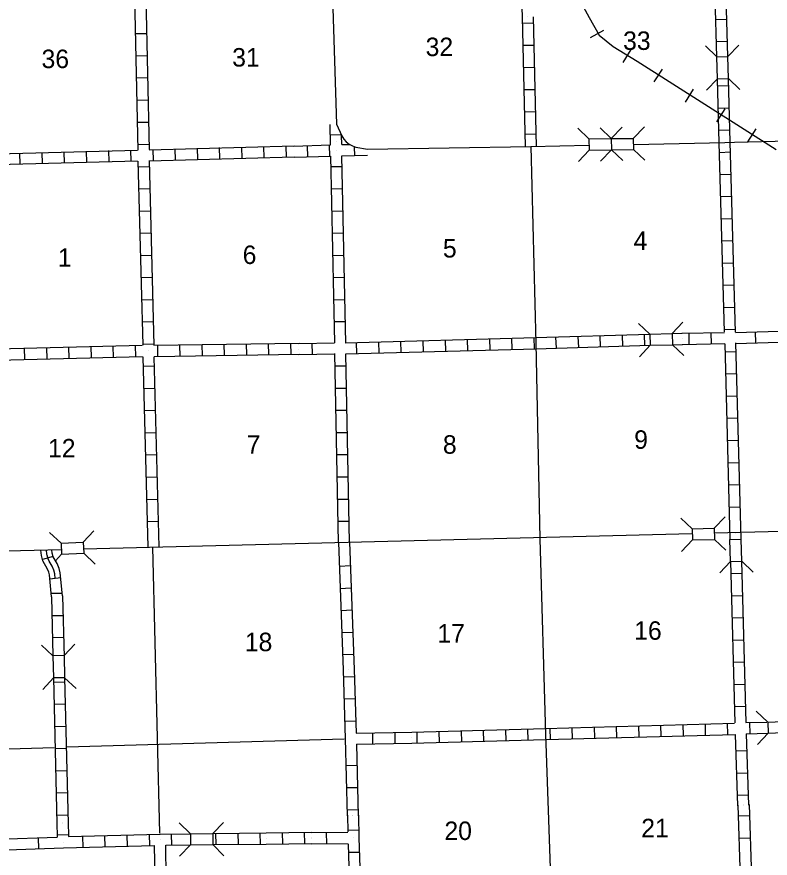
# Model space of a CAD drawing. Extents: x 2295 to 2436151, y 180 to 16158615.
# Drawn here: x 2194931 to 2215312, y 15853255 to 15876017 of the extents above; entities that cross this region are included whole.
import ezdxf

# ---------------------------------------------------------------- set-up
doc = ezdxf.new("R2010")
doc.units = 0
for name, color, linetype in [('L13', 7, 'Continuous'), ('L14', 7, 'Continuous'), ('L15', 7, 'Continuous'), ('L18', 7, 'Continuous'), ('L4', 7, 'Continuous'), ('L8', 7, 'Continuous')]:
    doc.layers.add(name, color=color, linetype=linetype)

msp = doc.modelspace()

# ---------------------------------------------------------------- linework, layer by layer
at = {"layer": 'L13'}
for p, q in [((2198800, 15853930), (2198614, 15861672)), ((2196283, 15856263), (2203783, 15856480)), ((2193625, 15856180), (2195941, 15856246))]:
    msp.add_line(p, q, dxfattribs=at)
at = {"layer": 'L15'}
for p, q in [((2210449, 15875455), (2210816, 15875655)), ((2211333, 15874780), (2211549, 15875138)), ((2212174, 15874255), (2212399, 15874605)), ((2213024, 15873713), (2213241, 15874063)), ((2213866, 15873180), (2214091, 15873530)), ((2214708, 15872638), (2214932, 15872988))]:
    msp.add_line(p, q, dxfattribs=at)
msp.add_lwpolyline([(2208916, 15882897), (2208858, 15882472), (2208883, 15881722), (2208949, 15881288), (2209049, 15880597), (2209091, 15880313), (2209183, 15880122), (2210166, 15876630), (2210249, 15876297), (2210416, 15875997), (2210683, 15875522), (2211066, 15875213), (2211716, 15874822), (2215474, 15872430)], dxfattribs=at)
at = {"layer": 'L18'}
for p, q in [((2213866, 15874938), (2213566, 15875230)), ((2214166, 15874947), (2214466, 15875255)), ((2213866, 15874938), (2214166, 15874947)), ((2213883, 15874338), (2213866, 15874938)), ((2214183, 15874347), (2214166, 15874947)), ((2213883, 15874338), (2213591, 15874030)), ((2213883, 15874338), (2214183, 15874347)), ((2214183, 15874347), (2214491, 15874055)), ((2210408, 15872713), (2210108, 15873005)), ((2211008, 15872722), (2210708, 15873013)), ((2211008, 15872722), (2211308, 15873030)), ((2211608, 15872730), (2211908, 15873038)), ((2210408, 15872713), (2211008, 15872722)), ((2210408, 15872713), (2210416, 15872413)), ((2211008, 15872722), (2211608, 15872730)), ((2211008, 15872722), (2211016, 15872422)), ((2211008, 15872722), (2211016, 15872422)), ((2211608, 15872730), (2211616, 15872430)), ((2210416, 15872413), (2210124, 15872105)), ((2210416, 15872413), (2211016, 15872422)), ((2211016, 15872422), (2210724, 15872113)), ((2211016, 15872422), (2211616, 15872430)), ((2211016, 15872422), (2211324, 15872130)), ((2211616, 15872430), (2211924, 15872138)), ((2212058, 15867430), (2211749, 15867722)), ((2212658, 15867447), (2212949, 15867755)), ((2212058, 15867430), (2212658, 15867447)), ((2212058, 15867430), (2212066, 15867130)), ((2212658, 15867447), (2212666, 15867147)), ((2212066, 15867130), (2211774, 15866822)), ((2212066, 15867130), (2212666, 15867147)), ((2212666, 15867147), (2212974, 15866855)), ((2213199, 15862163), (2212891, 15862455)), ((2213799, 15862180), (2214091, 15862488)), ((2196133, 15861780), (2195816, 15862063)), ((2196725, 15861805), (2197016, 15862113)), ((2213199, 15862163), (2213799, 15862180)), ((2213199, 15862163), (2213208, 15861863)), ((2213799, 15862180), (2213808, 15861880)), ((2196133, 15861780), (2196725, 15861805)), ((2196133, 15861780), (2196141, 15861480)), ((2196725, 15861805), (2196741, 15861505)), ((2213208, 15861863), (2212916, 15861555)), ((2213208, 15861863), (2213808, 15861880)), ((2213808, 15861880), (2214116, 15861588)), ((2214224, 15861880), (2214524, 15861888)), ((2214241, 15861280), (2214224, 15861880)), ((2214541, 15861288), (2214524, 15861888)), ((2195974, 15861303), (2196141, 15861480)), ((2196141, 15861480), (2196741, 15861505)), ((2196741, 15861505), (2197050, 15861213)), ((2214241, 15861280), (2213949, 15860971)), ((2214241, 15861280), (2214541, 15861288)), ((2214541, 15861288), (2214849, 15860996)), ((2196208, 15858738), (2196500, 15859046)), ((2195908, 15858730), (2195600, 15859021)), ((2196208, 15858738), (2195908, 15858730)), ((2195908, 15858730), (2195925, 15858130)), ((2196208, 15858738), (2196225, 15858138)), ((2195925, 15858130), (2195633, 15857821)), ((2196225, 15858138), (2195925, 15858130)), ((2196225, 15858138), (2196533, 15857846)), ((2215249, 15856938), (2214932, 15857230)), ((2215249, 15856938), (2215849, 15856963)), ((2215249, 15856938), (2215258, 15856638)), ((2215258, 15856638), (2214966, 15856330)), ((2215258, 15856638), (2215858, 15856663)), ((2199633, 15853913), (2199325, 15854213)), ((2200233, 15853921), (2200525, 15854221)), ((2199633, 15853913), (2200233, 15853921)), ((2199633, 15853913), (2199633, 15853613)), ((2200233, 15853921), (2200233, 15853621)), ((2199633, 15853613), (2199333, 15853313)), ((2199633, 15853613), (2200233, 15853621)), ((2200233, 15853621), (2200533, 15853321))]:
    msp.add_line(p, q, dxfattribs=at)
at = {"layer": 'L4'}
for p, q in [((2203433, 15877638), (2203577, 15873110)), ((2204416, 15872436), (2208833, 15872513)), ((2208833, 15872513), (2210408, 15872547)), ((2208833, 15872513), (2208974, 15867188)), ((2211616, 15872563), (2214083, 15872613)), ((2208974, 15867188), (2209083, 15861896)), ((2209083, 15861896), (2209233, 15856613)), ((2209233, 15856613), (2209308, 15854546)), ((2209308, 15854555), (2209408, 15851321))]:
    msp.add_line(p, q, dxfattribs=at)
for points in [[(2203577, 15873110), (2203725, 15872795), (2203777, 15872710), (2203844, 15872635), (2203921, 15872572), (2204009, 15872523), (2204103, 15872489), (2204416, 15872436)], [(2214083, 15872613), (2214349, 15872630), (2218753, 15872735)], [(2196735, 15861624), (2213203, 15862042)], [(2213803, 15862057), (2219616, 15862205)], [(2192804, 15861524), (2196138, 15861609)]]:
    msp.add_lwpolyline(points, dxfattribs=at)
at = {"layer": 'L8'}
for p, q in [((2198075, 15878455), (2198208, 15872413)), ((2198375, 15878438), (2198508, 15872430)), ((2213866, 15874938), (2213791, 15877730)), ((2214166, 15874947), (2214091, 15877747)), ((2208558, 15877597), (2208599, 15876005)), ((2208599, 15876013), (2208683, 15872513)), ((2208749, 15876013), (2208749, 15876013)), ((2208899, 15876013), (2208983, 15872513)), ((2214141, 15875947), (2213841, 15875938)), ((2208599, 15875847), (2208899, 15875855)), ((2198141, 15875563), (2198441, 15875563)), ((2208616, 15875247), (2208916, 15875255)), ((2214158, 15875347), (2213858, 15875338)), ((2198150, 15874963), (2198450, 15874972)), ((2208633, 15874647), (2208933, 15874655)), ((2198166, 15874363), (2198466, 15874372)), ((2213933, 15872605), (2213883, 15874330)), ((2214233, 15872622), (2214183, 15874347)), ((2208649, 15874047), (2208949, 15874055)), ((2214191, 15874147), (2213891, 15874138)), ((2198175, 15873763), (2198475, 15873772)), ((2208658, 15873447), (2208958, 15873455)), ((2214208, 15873547), (2213908, 15873538)), ((2198191, 15873163), (2198491, 15873172)), ((2203418, 15872551), (2203406, 15873101)), ((2214224, 15872947), (2213924, 15872938)), ((2203710, 15872825), (2203412, 15872817)), ((2203721, 15872559), (2203716, 15872808)), ((2208674, 15872847), (2208974, 15872855)), ((2198200, 15872563), (2198500, 15872572)), ((2198508, 15872422), (2202433, 15872530)), ((2199825, 15872163), (2199816, 15872463)), ((2200425, 15872180), (2200416, 15872480)), ((2201025, 15872188), (2201016, 15872488)), ((2201625, 15872205), (2201616, 15872505)), ((2202225, 15872222), (2202216, 15872522)), ((2202416, 15872522), (2203418, 15872551)), ((2202808, 15872230), (2202791, 15872530)), ((2203399, 15872247), (2203391, 15872547)), ((2203591, 15872638), (2203591, 15872638)), ((2203721, 15872559), (2203929, 15872565)), ((2204072, 15872258), (2204065, 15872496)), ((2208833, 15872513), (2208833, 15872513)), ((2214074, 15867497), (2213933, 15872605)), ((2214083, 15872613), (2214083, 15872613)), ((2214374, 15867488), (2214233, 15872622)), ((2193241, 15872280), (2198200, 15872413)), ((2195025, 15872030), (2195016, 15872330)), ((2195625, 15872047), (2195616, 15872347)), ((2196225, 15872063), (2196216, 15872363)), ((2196825, 15872080), (2196816, 15872380)), ((2197425, 15872097), (2197416, 15872397)), ((2198025, 15872113), (2198016, 15872413)), ((2198625, 15872130), (2198616, 15872430)), ((2199225, 15872147), (2199216, 15872447)), ((2202433, 15872222), (2203424, 15872246)), ((2203533, 15867197), (2203424, 15872246)), ((2203574, 15872405), (2203574, 15872405)), ((2203728, 15872254), (2204420, 15872271)), ((2203833, 15867188), (2203728, 15872254)), ((2203816, 15872422), (2203816, 15872422)), ((2214241, 15872355), (2213941, 15872338)), ((2193258, 15871988), (2198200, 15872122)), ((2198208, 15872113), (2198341, 15867138)), ((2198508, 15872122), (2202433, 15872230)), ((2198508, 15872130), (2198641, 15867138)), ((2198216, 15871963), (2198516, 15871972)), ((2203733, 15871963), (2203433, 15871955)), ((2214258, 15871755), (2213958, 15871747)), ((2198233, 15871363), (2198533, 15871372)), ((2203749, 15871363), (2203449, 15871355)), ((2214274, 15871155), (2213974, 15871147)), ((2198250, 15870763), (2198550, 15870772)), ((2203758, 15870763), (2203458, 15870755)), ((2214291, 15870555), (2213991, 15870547)), ((2198258, 15870163), (2198558, 15870172)), ((2203766, 15870163), (2203466, 15870155)), ((2214308, 15869955), (2214008, 15869947)), ((2198275, 15869563), (2198575, 15869572)), ((2203783, 15869563), (2203483, 15869555)), ((2214324, 15869355), (2214024, 15869347)), ((2198291, 15868963), (2198591, 15868972)), ((2203791, 15868963), (2203491, 15868955)), ((2214341, 15868755), (2214041, 15868747)), ((2198308, 15868363), (2198608, 15868372)), ((2203808, 15868363), (2203508, 15868355)), ((2214358, 15868155), (2214058, 15868147)), ((2198325, 15867763), (2198625, 15867772)), ((2203816, 15867763), (2203516, 15867763)), ((2212658, 15867447), (2212924, 15867455)), ((2212933, 15867455), (2214074, 15867480)), ((2213124, 15867155), (2213116, 15867455)), ((2213724, 15867172), (2213716, 15867472)), ((2214374, 15867555), (2214074, 15867547)), ((2214374, 15867480), (2216673, 15867543)), ((2214924, 15867197), (2214916, 15867497)), ((2203824, 15867197), (2208974, 15867338)), ((2205333, 15866938), (2205324, 15867238)), ((2205933, 15866955), (2205924, 15867255)), ((2206533, 15866972), (2206524, 15867272)), ((2207133, 15866988), (2207124, 15867288)), ((2207733, 15867005), (2207724, 15867305)), ((2208333, 15867022), (2208324, 15867322)), ((2208933, 15867038), (2208924, 15867338)), ((2208966, 15867338), (2212058, 15867430)), ((2209533, 15867055), (2209516, 15867355)), ((2210133, 15867072), (2210116, 15867372)), ((2210724, 15867088), (2210716, 15867388)), ((2211324, 15867105), (2211316, 15867405)), ((2211924, 15867122), (2211916, 15867422)), ((2212933, 15867305), (2212933, 15867305)), ((2214383, 15867180), (2216673, 15867243)), ((2193358, 15867005), (2198325, 15867130)), ((2195150, 15866755), (2195141, 15867055)), ((2195750, 15866763), (2195741, 15867063)), ((2196350, 15866780), (2196341, 15867080)), ((2196950, 15866797), (2196941, 15867097)), ((2197550, 15866805), (2197541, 15867105)), ((2198150, 15866822), (2198141, 15867122)), ((2198333, 15867163), (2198633, 15867172)), ((2198641, 15867130), (2202566, 15867188)), ((2198750, 15866830), (2198750, 15867130)), ((2199350, 15866838), (2199341, 15867138)), ((2199950, 15866855), (2199941, 15867147)), ((2200550, 15866863), (2200541, 15867163)), ((2201150, 15866872), (2201141, 15867172)), ((2201750, 15866880), (2201741, 15867180)), ((2202350, 15866888), (2202341, 15867188)), ((2202558, 15867180), (2203524, 15867197)), ((2202558, 15867030), (2202558, 15867030)), ((2202933, 15866888), (2202925, 15867188)), ((2203833, 15866897), (2208983, 15867038)), ((2204133, 15866905), (2204124, 15867205)), ((2204733, 15866922), (2204724, 15867222)), ((2208974, 15867188), (2208974, 15867188)), ((2208974, 15867038), (2212066, 15867130)), ((2212666, 15867147), (2212941, 15867155)), ((2212933, 15867155), (2214083, 15867180)), ((2214232, 15861880), (2214091, 15867172)), ((2214524, 15861888), (2214383, 15867197)), ((2193358, 15866705), (2198333, 15866830)), ((2198341, 15866822), (2198471, 15861668)), ((2198491, 15866980), (2198491, 15866980)), ((2198641, 15866822), (2198771, 15861676)), ((2198650, 15866830), (2202566, 15866888)), ((2202558, 15866880), (2203533, 15866897)), ((2203635, 15861799), (2203533, 15866905)), ((2203935, 15861807), (2203833, 15866897)), ((2214391, 15866955), (2214091, 15866947)), ((2198350, 15866563), (2198650, 15866572)), ((2203841, 15866563), (2203541, 15866563)), ((2214408, 15866355), (2214108, 15866347)), ((2198366, 15865963), (2198666, 15865972)), ((2203849, 15865963), (2203549, 15865963)), ((2214424, 15865755), (2214124, 15865747)), ((2198383, 15865363), (2198683, 15865372)), ((2203866, 15865363), (2203566, 15865363)), ((2214441, 15865155), (2214141, 15865147)), ((2198391, 15864763), (2198691, 15864772)), ((2203874, 15864763), (2203574, 15864763)), ((2214458, 15864555), (2214158, 15864547)), ((2198408, 15864163), (2198708, 15864172)), ((2203891, 15864163), (2203591, 15864163)), ((2214474, 15863955), (2214174, 15863946)), ((2198425, 15863563), (2198725, 15863572)), ((2203899, 15863563), (2203599, 15863563)), ((2214491, 15863355), (2214191, 15863346)), ((2198433, 15862963), (2198733, 15862972)), ((2203908, 15862963), (2203608, 15862963)), ((2214508, 15862755), (2214208, 15862746)), ((2198450, 15862363), (2198750, 15862372)), ((2203924, 15862363), (2203624, 15862363)), ((2214374, 15862046), (2214374, 15862046)), ((2203634, 15861799), (2203758, 15858346)), ((2203934, 15861807), (2204058, 15858363)), ((2203941, 15861621), (2203941, 15861613)), ((2195914, 15861415), (2195627, 15861335)), ((2203658, 15861155), (2203958, 15861171)), ((2214366, 15856913), (2214249, 15861280)), ((2214658, 15856921), (2214541, 15861288)), ((2214558, 15860955), (2214258, 15860946)), ((2196120, 15860836), (2195824, 15860807)), ((2195866, 15860421), (2196166, 15860421)), ((2203674, 15860555), (2203974, 15860571)), ((2195869, 15860329), (2195908, 15858730)), ((2196168, 15860352), (2196208, 15858696)), ((2214566, 15860355), (2214266, 15860346)), ((2203699, 15859955), (2203999, 15859971)), ((2195883, 15859821), (2196183, 15859821)), ((2214583, 15859755), (2214283, 15859746)), ((2203724, 15859363), (2204024, 15859371)), ((2195900, 15859221), (2196200, 15859230)), ((2214599, 15859155), (2214299, 15859146)), ((2203741, 15858763), (2204041, 15858771)), ((2203758, 15858346), (2203816, 15856480)), ((2203908, 15858355), (2203908, 15858355)), ((2204058, 15858363), (2204108, 15856638)), ((2214616, 15858555), (2214316, 15858546)), ((2195925, 15858130), (2196016, 15854196)), ((2196225, 15858138), (2196316, 15854196)), ((2203766, 15858163), (2204066, 15858171)), ((2195925, 15858021), (2196225, 15858030)), ((2214633, 15857955), (2214333, 15857946)), ((2203783, 15857563), (2204083, 15857571)), ((2195941, 15857421), (2196241, 15857430)), ((2214649, 15857355), (2214349, 15857346)), ((2195958, 15856821), (2196258, 15856830)), ((2203799, 15856963), (2204099, 15856971)), ((2205616, 15856663), (2209233, 15856763)), ((2209224, 15856763), (2214349, 15856905)), ((2209366, 15856463), (2209358, 15856763)), ((2209966, 15856480), (2209958, 15856780)), ((2210566, 15856505), (2210558, 15856805)), ((2211166, 15856521), (2211158, 15856821)), ((2211766, 15856538), (2211758, 15856838)), ((2212366, 15856555), (2212358, 15856855)), ((2212966, 15856571), (2212958, 15856871)), ((2213566, 15856588), (2213558, 15856888)), ((2214166, 15856605), (2214158, 15856905)), ((2214649, 15856921), (2215224, 15856938)), ((2214766, 15856621), (2214758, 15856921)), ((2204108, 15856638), (2205616, 15856663)), ((2204566, 15856346), (2204566, 15856646)), ((2205166, 15856355), (2205166, 15856655)), ((2205766, 15856371), (2205758, 15856663)), ((2206366, 15856380), (2206358, 15856680)), ((2206966, 15856396), (2206958, 15856696)), ((2207566, 15856413), (2207558, 15856713)), ((2208166, 15856430), (2208158, 15856730)), ((2208766, 15856446), (2208758, 15856746)), ((2209233, 15856613), (2209233, 15856613)), ((2209241, 15856463), (2214366, 15856605)), ((2214433, 15854671), (2214374, 15856605)), ((2214666, 15856621), (2215258, 15856638)), ((2214733, 15854688), (2214674, 15856621)), ((2203816, 15856488), (2203866, 15854396)), ((2204116, 15856338), (2205616, 15856363)), ((2204116, 15856338), (2204166, 15854396)), ((2205616, 15856513), (2205616, 15856513)), ((2205616, 15856363), (2209233, 15856463)), ((2195966, 15856221), (2196266, 15856230)), ((2214683, 15856155), (2214383, 15856146)), ((2195983, 15855621), (2196283, 15855630)), ((2203833, 15855763), (2204133, 15855771)), ((2214708, 15855555), (2214408, 15855546)), ((2203849, 15855163), (2204149, 15855171)), ((2196000, 15855021), (2196300, 15855030)), ((2214724, 15854955), (2214424, 15854946)), ((2214849, 15851638), (2214749, 15854705)), ((2203866, 15854563), (2204166, 15854571)), ((2214549, 15851621), (2214449, 15854688)), ((2214583, 15854680), (2214583, 15854680)), ((2214599, 15854696), (2214599, 15854696)), ((2196008, 15854421), (2196308, 15854430)), ((2203874, 15854421), (2203883, 15853971)), ((2204016, 15854396), (2204016, 15854396)), ((2204024, 15854421), (2204024, 15854421)), ((2204174, 15854421), (2204183, 15853805)), ((2214758, 15854396), (2214458, 15854388)), ((2196016, 15854221), (2196025, 15853821)), ((2196166, 15854230), (2196166, 15854230)), ((2196166, 15854196), (2196166, 15854196)), ((2196316, 15854238), (2196325, 15853838)), ((2203883, 15854013), (2204183, 15854021)), ((2193683, 15853746), (2196025, 15853821)), ((2195525, 15853505), (2195516, 15853805)), ((2196025, 15853888), (2196325, 15853896)), ((2196325, 15853838), (2198800, 15853905)), ((2196725, 15853546), (2196716, 15853846)), ((2197325, 15853563), (2197316, 15853863)), ((2197925, 15853580), (2197916, 15853880)), ((2198525, 15853596), (2198516, 15853896)), ((2198808, 15853905), (2199633, 15853913)), ((2199125, 15853605), (2199116, 15853905)), ((2200233, 15853921), (2201675, 15853938)), ((2200325, 15853621), (2200316, 15853921)), ((2200925, 15853630), (2200916, 15853930)), ((2201525, 15853638), (2201516, 15853938)), ((2201675, 15853938), (2202900, 15853955)), ((2202125, 15853646), (2202116, 15853946)), ((2202725, 15853655), (2202716, 15853955)), ((2202900, 15853946), (2203883, 15853955)), ((2202900, 15853805), (2202900, 15853805)), ((2202900, 15853796), (2202900, 15853796)), ((2203316, 15853646), (2203308, 15853946)), ((2204033, 15853805), (2204033, 15853805)), ((2204183, 15853813), (2204274, 15851321)), ((2214783, 15853796), (2214483, 15853788)), ((2196183, 15853680), (2196183, 15853680)), ((2196191, 15853530), (2198658, 15853596)), ((2198675, 15852705), (2198658, 15853596)), ((2198808, 15853755), (2198808, 15853755)), ((2198958, 15853605), (2199633, 15853613)), ((2198975, 15852721), (2198958, 15853605)), ((2200250, 15853621), (2201675, 15853638)), ((2201675, 15853788), (2201675, 15853788)), ((2201675, 15853638), (2202900, 15853655)), ((2202900, 15853646), (2203891, 15853655)), ((2203891, 15853638), (2203983, 15851155)), ((2193700, 15853446), (2196191, 15853530)), ((2203899, 15853413), (2204199, 15853421))]:
    msp.add_line(p, q, dxfattribs=at)
for points in [[(2195869, 15860329), (2195812, 15860921), (2195793, 15860995), (2195753, 15861089), (2195678, 15861215), (2195636, 15861300), (2195605, 15861409), (2195595, 15861447), (2195582, 15861585)], [(2195972, 15860822), (2195960, 15860946), (2195936, 15861043), (2195886, 15861158), (2195809, 15861286), (2195776, 15861354), (2195750, 15861449), (2195743, 15861474), (2195731, 15861599)], [(2196168, 15860352), (2196108, 15860972), (2196078, 15861091), (2196020, 15861226), (2195941, 15861358), (2195917, 15861408), (2195894, 15861488), (2195891, 15861501), (2195882, 15861602)]]:
    msp.add_lwpolyline(points, dxfattribs=at)

# ---------------------------------------------------------------- texts
at = {"layer": 'L14'}
for s, p in [('32', (2205991, 15874955)), ('33', (2211333, 15875122)), ('36', (2195600, 15874630)), ('31', (2200758, 15874672)), ('4', (2211616, 15869713)), ('5', (2206458, 15869505)), ('1', (2196041, 15869255)), ('6', (2201041, 15869330)), ('9', (2211633, 15864330)), ('12', (2195775, 15864097)), ('7', (2201150, 15864197)), ('8', (2206458, 15864197)), ('17', (2206308, 15859088)), ('16', (2211633, 15859163)), ('18', (2201100, 15858855)), ('20', (2206499, 15853746)), ('21', (2211824, 15853821))]:
    msp.add_text(s, height=500, rotation=359.9999, dxfattribs=at).set_placement(p)

doc.saveas('drawing.dxf')
